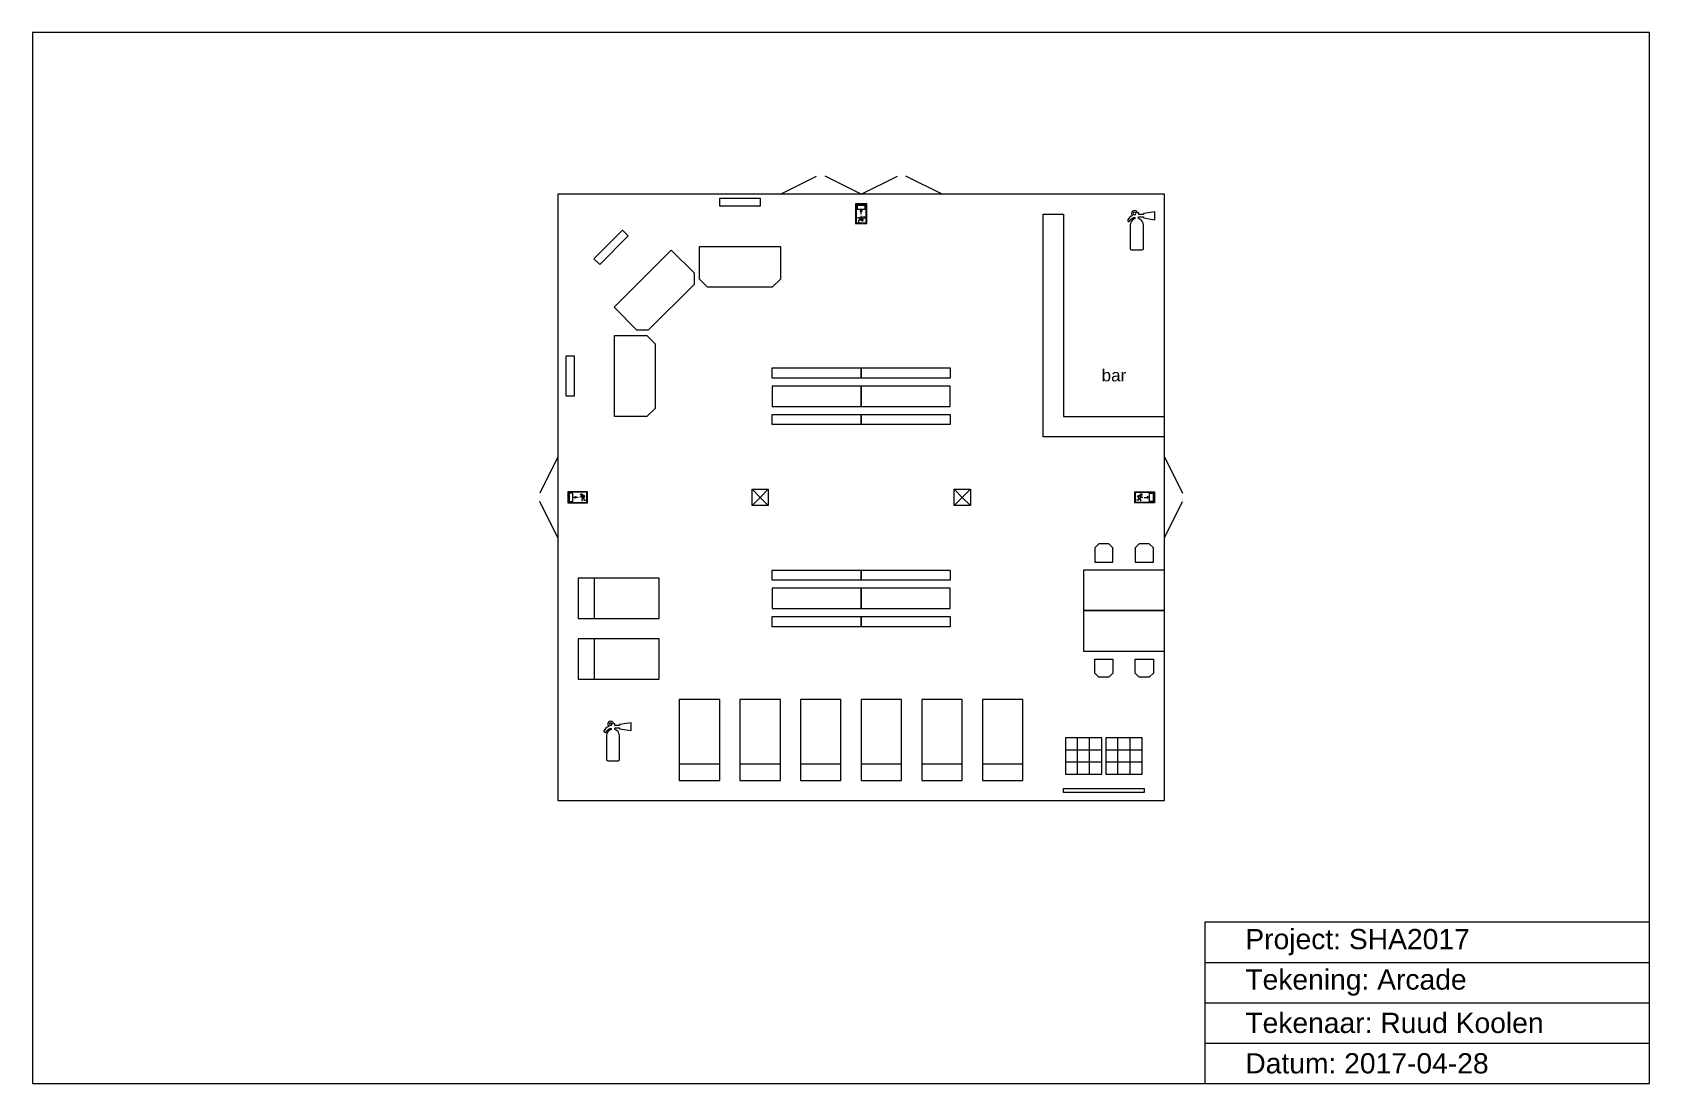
# Model space of a CAD drawing. Header units: metres. Extents: x 0 to 40, y 0 to 26.
import ezdxf

# ---------------------------------------------------------------- set-up
doc = ezdxf.new("R2010")
doc.units = ezdxf.units.M
doc.layers.get('0').update_dxf_attribs({"color": 178, "lineweight": 25, "true_color": 0x000000})
for name, color, linetype, lineweight, true_color in [('Interior', 6, 'Continuous', 0, 0xff00ff), ('Meta', 178, 'Continuous', 0, 0x000000), ('Symbols', 5, 'Continuous', 0, 0x0000ff), ('Tent', 178, 'Continuous', 0, 0x000000)]:
    doc.layers.add(name, color=color, linetype=linetype, lineweight=lineweight, true_color=true_color)
doc.styles.add('textstyle11', font='')
doc.styles.add('textstyle12', font='')
doc.styles.add('textstyle13', font='')
doc.styles.add('textstyle14', font='')
doc.styles.add('textstyle15', font='')
doc.styles.get('textstyle11').set_extended_font_data('Liberation Sans')
doc.styles.get('textstyle12').set_extended_font_data('Liberation Sans')
doc.styles.get('textstyle13').set_extended_font_data('Liberation Sans')
doc.styles.get('textstyle14').set_extended_font_data('Liberation Sans')
doc.styles.get('textstyle15').set_extended_font_data('Liberation Sans')

msp = doc.modelspace()

# ---------------------------------------------------------------- linework, layer by layer
at = {"layer": 'Interior'}
for p, q in [((25, 16), (25, 21.5)), ((25, 21.5), (25.5, 21.5)), ((25.5, 21.5), (25.5, 16.5)), ((25.5, 16.5), (28, 16.5)), ((28, 16), (25, 16)), ((13.9, 11.5), (13.9, 12.5)), ((13.9, 10), (13.9, 11)), ((25.85, 8.55), (25.55, 8.55)), ((25.55, 8.55), (25.55, 8.25)), ((25.85, 8.25), (25.85, 8.55)), ((26.15, 8.55), (25.85, 8.55)), ((26.15, 8.25), (26.15, 8.55)), ((26.45, 8.55), (26.15, 8.55)), ((26.45, 8.25), (26.45, 8.55)), ((26.85, 8.55), (26.55, 8.55)), ((26.55, 8.55), (26.55, 8.25)), ((26.85, 8.25), (26.85, 8.55)), ((27.15, 8.55), (26.85, 8.55)), ((27.15, 8.25), (27.15, 8.55)), ((27.45, 8.55), (27.15, 8.55)), ((27.45, 8.25), (27.45, 8.55)), ((25.85, 8.25), (25.55, 8.25)), ((25.55, 8.25), (25.55, 7.95)), ((25.85, 7.95), (25.85, 8.25)), ((26.15, 8.25), (25.85, 8.25)), ((26.15, 7.95), (26.15, 8.25)), ((26.45, 8.25), (26.15, 8.25)), ((26.45, 7.95), (26.45, 8.25)), ((26.85, 8.25), (26.55, 8.25)), ((26.55, 8.25), (26.55, 7.95)), ((26.85, 7.95), (26.85, 8.25)), ((27.15, 8.25), (26.85, 8.25)), ((27.15, 7.95), (27.15, 8.25)), ((27.45, 8.25), (27.15, 8.25)), ((27.45, 7.95), (27.45, 8.25)), ((17, 7.9), (16, 7.9)), ((18.5, 7.9), (17.5, 7.9)), ((20, 7.9), (19, 7.9)), ((21.5, 7.9), (20.5, 7.9)), ((23, 7.9), (22, 7.9)), ((24.5, 7.9), (23.5, 7.9)), ((25.85, 7.95), (25.55, 7.95)), ((25.55, 7.95), (25.55, 7.65)), ((25.55, 7.65), (25.85, 7.65)), ((25.85, 7.65), (25.85, 7.95)), ((26.15, 7.95), (25.85, 7.95)), ((25.85, 7.65), (26.15, 7.65)), ((26.15, 7.65), (26.15, 7.95)), ((26.45, 7.95), (26.15, 7.95)), ((26.15, 7.65), (26.45, 7.65)), ((26.45, 7.65), (26.45, 7.95)), ((26.85, 7.95), (26.55, 7.95)), ((26.55, 7.95), (26.55, 7.65)), ((26.55, 7.65), (26.85, 7.65)), ((26.85, 7.65), (26.85, 7.95)), ((27.15, 7.95), (26.85, 7.95)), ((26.85, 7.65), (27.15, 7.65)), ((27.15, 7.65), (27.15, 7.95)), ((27.45, 7.95), (27.15, 7.95)), ((27.15, 7.65), (27.45, 7.65)), ((27.45, 7.65), (27.45, 7.95)), ((25.5, 7.3), (27.5, 7.3)), ((25.5, 7.2), (25.5, 7.3)), ((27.5, 7.3), (27.5, 7.2)), ((27.5, 7.2), (25.5, 7.2))]:
    msp.add_line(p, q, dxfattribs=at)
at = {"layer": 'Interior', "flags": 128}
for points in [[(17, 21.7), (17, 21.9), (18, 21.9), (18, 21.7)], [(14.032, 20.261), (13.891, 20.402), (14.598, 21.109), (14.739, 20.968)], [(16.366, 20.049), (16.366, 19.766), (15.234, 18.634), (14.951, 18.634), (14.386, 19.2), (15.8, 20.614)], [(18.5, 19.9), (18.3, 19.7), (16.7, 19.7), (16.5, 19.9), (16.5, 20.7), (18.5, 20.7)], [(15.2, 18.5), (15.4, 18.3), (15.4, 16.7), (15.2, 16.5), (14.4, 16.5), (14.4, 18.5)], [(13.4, 17), (13.2, 17), (13.2, 18), (13.4, 18)], [(20.5, 17.7), (20.5, 17.45), (18.3, 17.45), (18.3, 17.7)], [(22.7, 17.7), (22.7, 17.45), (20.5, 17.45), (20.5, 17.7)], [(20.5, 16.75), (20.5, 17.25), (18.3, 17.25), (18.3, 16.75)], [(22.7, 16.75), (22.7, 17.25), (20.5, 17.25), (20.5, 16.75)], [(20.5, 16.55), (20.5, 16.3), (18.3, 16.3), (18.3, 16.55)], [(22.7, 16.55), (22.7, 16.3), (20.5, 16.3), (20.5, 16.55)], [(26.725, 13.25), (26.625, 13.35), (26.375, 13.35), (26.275, 13.25), (26.275, 12.9), (26.725, 12.9)], [(27.725, 13.25), (27.625, 13.35), (27.375, 13.35), (27.275, 13.25), (27.275, 12.9), (27.725, 12.9)], [(15.5, 11.5), (15.5, 12.5), (13.5, 12.5), (13.5, 11.5)], [(20.5, 12.7), (20.5, 12.45), (18.3, 12.45), (18.3, 12.7)], [(22.7, 12.7), (22.7, 12.45), (20.5, 12.45), (20.5, 12.7)], [(26, 12.7), (26, 11.7), (28, 11.7), (28, 12.7)], [(20.5, 11.75), (20.5, 12.25), (18.3, 12.25), (18.3, 11.75)], [(22.7, 11.75), (22.7, 12.25), (20.5, 12.25), (20.5, 11.75)], [(26, 11.7), (26, 10.7), (28, 10.7), (28, 11.7)], [(20.5, 11.55), (20.5, 11.3), (18.3, 11.3), (18.3, 11.55)], [(22.7, 11.55), (22.7, 11.3), (20.5, 11.3), (20.5, 11.55)], [(15.5, 10), (15.5, 11), (13.5, 11), (13.5, 10)], [(26.725, 10.15), (26.625, 10.05), (26.375, 10.05), (26.275, 10.15), (26.275, 10.5), (26.725, 10.5)], [(27.725, 10.15), (27.625, 10.05), (27.375, 10.05), (27.275, 10.15), (27.275, 10.5), (27.725, 10.5)], [(17, 9.5), (16, 9.5), (16, 7.5), (17, 7.5)], [(18.5, 9.5), (17.5, 9.5), (17.5, 7.5), (18.5, 7.5)], [(20, 9.5), (19, 9.5), (19, 7.5), (20, 7.5)], [(21.5, 9.5), (20.5, 9.5), (20.5, 7.5), (21.5, 7.5)], [(23, 9.5), (22, 9.5), (22, 7.5), (23, 7.5)], [(24.5, 9.5), (23.5, 9.5), (23.5, 7.5), (24.5, 7.5)]]:
    msp.add_lwpolyline(points, close=True, dxfattribs=at)
at = {"layer": 'Meta'}
for p, q in [((0, 26), (0, 0)), ((40, 26), (0, 26)), ((40, 0), (40, 26)), ((29, 4), (40, 4)), ((29, 4), (29, 0)), ((29, 3), (40, 3)), ((29, 2), (40, 2)), ((29, 1), (40, 1)), ((0, 0), (40, 0))]:
    msp.add_line(p, q, dxfattribs=at)
at = {"layer": 'Symbols', "lineweight": 0}
for p, q in [((20.64, 21.755), (20.361, 21.755)), ((20.361, 21.755), (20.361, 21.27)), ((20.626, 21.741), (20.376, 21.741)), ((20.376, 21.741), (20.376, 21.286)), ((20.626, 21.286), (20.626, 21.741)), ((20.64, 21.27), (20.64, 21.755)), ((20.361, 21.27), (20.64, 21.27)), ((20.376, 21.286), (20.626, 21.286)), ((20.626, 21.286), (20.626, 21.286)), ((13.73, 14.64), (13.245, 14.64)), ((13.245, 14.64), (13.245, 14.361)), ((13.714, 14.626), (13.259, 14.626)), ((13.259, 14.626), (13.259, 14.376)), ((13.714, 14.376), (13.714, 14.626)), ((13.714, 14.626), (13.714, 14.626)), ((13.73, 14.361), (13.73, 14.64)), ((27.27, 14.64), (27.755, 14.64)), ((27.27, 14.361), (27.27, 14.64)), ((27.286, 14.626), (27.741, 14.626)), ((27.286, 14.376), (27.286, 14.626)), ((27.286, 14.626), (27.286, 14.626)), ((27.741, 14.626), (27.741, 14.376)), ((27.755, 14.64), (27.755, 14.361)), ((13.245, 14.361), (13.73, 14.361)), ((13.259, 14.376), (13.714, 14.376)), ((27.755, 14.361), (27.27, 14.361)), ((27.741, 14.376), (27.286, 14.376))]:
    msp.add_line(p, q, dxfattribs=at)
at = {"layer": 'Symbols'}
for p, q in [((20.6, 21.72), (20.396, 21.72)), ((20.396, 21.72), (20.396, 21.629)), ((20.396, 21.629), (20.6, 21.629)), ((20.478, 21.569), (20.5, 21.606)), ((20.5, 21.606), (20.522, 21.569)), ((20.54, 21.77), (20.54, 21.77)), ((20.6, 21.629), (20.6, 21.72)), ((20.455, 21.409), (20.409, 21.409)), ((20.434, 21.358), (20.434, 21.305)), ((20.484, 21.358), (20.434, 21.358)), ((20.48, 21.369), (20.455, 21.409)), ((20.525, 21.421), (20.47, 21.38)), ((20.47, 21.38), (20.49, 21.351)), ((20.522, 21.569), (20.478, 21.569)), ((20.49, 21.351), (20.549, 21.395)), ((20.5, 21.5), (20.5, 21.583)), ((20.502, 21.418), (20.502, 21.463)), ((20.541, 21.418), (20.502, 21.418)), ((20.516, 21.331), (20.548, 21.355)), ((20.522, 21.569), (20.522, 21.569)), ((20.549, 21.395), (20.525, 21.421)), ((20.548, 21.4), (20.541, 21.418)), ((20.548, 21.355), (20.548, 21.4)), ((20.549, 21.395), (20.549, 21.395)), ((27.259, 21.489), (27.259, 21.489)), ((27.27, 21.427), (27.27, 21.394)), ((27.27, 21.394), (27.27, 21.394)), ((27.363, 21.536), (27.329, 21.536)), ((27.362, 21.394), (27.362, 21.434)), ((27.362, 21.434), (27.479, 21.434)), ((27.363, 21.493), (27.363, 21.536)), ((27.479, 21.493), (27.363, 21.493)), ((27.478, 20.657), (27.478, 21.237)), ((27.764, 21.562), (27.479, 21.52)), ((27.479, 21.52), (27.479, 21.493)), ((27.479, 21.434), (27.479, 21.409)), ((27.479, 21.409), (27.764, 21.366)), ((27.764, 21.366), (27.764, 21.562)), ((27.187, 20.619), (27.442, 20.619)), ((13.23, 14.54), (13.23, 14.54)), ((13.371, 14.6), (13.28, 14.6)), ((13.28, 14.6), (13.28, 14.396)), ((13.371, 14.396), (13.371, 14.6)), ((13.394, 14.5), (13.431, 14.522)), ((13.431, 14.478), (13.394, 14.5)), ((13.5, 14.5), (13.417, 14.5)), ((13.431, 14.522), (13.431, 14.522)), ((13.431, 14.522), (13.431, 14.478)), ((13.582, 14.502), (13.537, 14.502)), ((13.605, 14.549), (13.579, 14.525)), ((13.579, 14.525), (13.62, 14.47)), ((13.6, 14.548), (13.582, 14.541)), ((13.582, 14.541), (13.582, 14.502)), ((13.631, 14.48), (13.591, 14.455)), ((13.591, 14.455), (13.591, 14.409)), ((13.645, 14.548), (13.6, 14.548)), ((13.649, 14.49), (13.605, 14.549)), ((13.605, 14.549), (13.605, 14.549)), ((13.62, 14.47), (13.649, 14.49)), ((13.642, 14.484), (13.642, 14.434)), ((13.642, 14.434), (13.695, 14.434)), ((13.669, 14.516), (13.645, 14.548)), ((27.358, 14.434), (27.305, 14.434)), ((27.331, 14.516), (27.355, 14.548)), ((27.351, 14.49), (27.395, 14.549)), ((27.38, 14.47), (27.351, 14.49)), ((27.355, 14.548), (27.4, 14.548)), ((27.358, 14.484), (27.358, 14.434)), ((27.369, 14.48), (27.409, 14.455)), ((27.421, 14.525), (27.38, 14.47)), ((27.395, 14.549), (27.421, 14.525)), ((27.395, 14.549), (27.395, 14.549)), ((27.4, 14.548), (27.418, 14.541)), ((27.409, 14.455), (27.409, 14.409)), ((27.418, 14.541), (27.418, 14.502)), ((27.418, 14.502), (27.463, 14.502)), ((27.5, 14.5), (27.583, 14.5)), ((27.569, 14.522), (27.569, 14.522)), ((27.569, 14.522), (27.569, 14.478)), ((27.606, 14.5), (27.569, 14.522)), ((27.569, 14.478), (27.606, 14.5)), ((27.629, 14.6), (27.72, 14.6)), ((27.629, 14.396), (27.629, 14.6)), ((27.72, 14.6), (27.72, 14.396)), ((27.77, 14.54), (27.77, 14.54)), ((13.28, 14.396), (13.371, 14.396)), ((27.72, 14.396), (27.629, 14.396)), ((14.304, 8.855), (14.304, 8.855)), ((14.408, 8.901), (14.374, 8.901)), ((14.408, 8.859), (14.408, 8.901)), ((14.524, 8.859), (14.408, 8.859)), ((14.809, 8.927), (14.524, 8.886)), ((14.524, 8.886), (14.524, 8.859)), ((14.809, 8.731), (14.809, 8.927)), ((14.315, 8.793), (14.316, 8.759)), ((14.316, 8.759), (14.316, 8.759)), ((14.407, 8.759), (14.407, 8.8)), ((14.407, 8.8), (14.524, 8.8)), ((14.523, 8.023), (14.523, 8.602)), ((14.524, 8.8), (14.524, 8.775)), ((14.524, 8.775), (14.809, 8.731)), ((14.232, 7.985), (14.487, 7.985))]:
    msp.add_line(p, q, dxfattribs=at)
at = {"layer": 'Symbols', "flags": 128}
for points in [[(27.152, 21.237), (27.152, 20.657)], [(14.197, 8.602), (14.197, 8.023)]]:
    msp.add_lwpolyline(points, dxfattribs=at)
at = {"layer": 'Symbols'}
for centre in [(20.567, 21.42), (13.58, 14.567), (27.42, 14.567)]:
    msp.add_circle(centre, 0.0232, dxfattribs=at)
for centre, start, end in [((27.259, 21.522), 90.001, 179.9955), ((27.259, 21.522), 180.0072, 269.9997), ((27.259, 21.522), 0.0013, 89.9932), ((27.259, 21.522), 270.0061, 359.996), ((14.304, 8.888), 90.001, 179.9955), ((14.304, 8.888), 180.0072, 269.9997), ((14.304, 8.888), 0.0013, 89.9932), ((14.304, 8.888), 270.0061, 359.996)]:
    msp.add_arc(centre, 0.033, start, end, dxfattribs=at)
for points in [[(27.093, 21.363), (27.077, 21.33), (27.122, 21.303), (27.145, 21.336)], [(27.209, 21.47), (27.165, 21.453), (27.105, 21.397), (27.093, 21.363)], [(27.145, 21.336), (27.168, 21.368), (27.194, 21.408), (27.27, 21.427)], [(27.27, 21.394), (27.239, 21.388), (27.152, 21.336), (27.152, 21.237)], [(27.26, 21.595), (27.221, 21.595), (27.185, 21.565), (27.185, 21.518)], [(27.185, 21.518), (27.185, 21.496), (27.198, 21.476), (27.209, 21.47)], [(27.329, 21.536), (27.329, 21.562), (27.301, 21.595), (27.26, 21.595)], [(27.478, 21.237), (27.478, 21.336), (27.394, 21.388), (27.362, 21.394)], [(27.152, 20.657), (27.152, 20.643), (27.158, 20.619), (27.187, 20.619)], [(27.442, 20.619), (27.471, 20.619), (27.478, 20.643), (27.478, 20.657)], [(14.254, 8.835), (14.21, 8.819), (14.15, 8.763), (14.138, 8.729)], [(14.305, 8.961), (14.266, 8.961), (14.23, 8.93), (14.23, 8.884)], [(14.23, 8.884), (14.23, 8.862), (14.243, 8.842), (14.254, 8.835)], [(14.374, 8.901), (14.374, 8.927), (14.346, 8.961), (14.305, 8.961)], [(14.138, 8.729), (14.122, 8.696), (14.167, 8.669), (14.19, 8.701)], [(14.19, 8.701), (14.213, 8.734), (14.239, 8.774), (14.315, 8.793)], [(14.316, 8.759), (14.284, 8.753), (14.197, 8.702), (14.197, 8.602)], [(14.523, 8.602), (14.523, 8.702), (14.439, 8.753), (14.407, 8.759)], [(14.197, 8.023), (14.197, 8.009), (14.204, 7.985), (14.232, 7.985)], [(14.487, 7.985), (14.516, 7.985), (14.523, 8.009), (14.523, 8.023)]]:
    msp.add_open_spline(points, degree=3, dxfattribs=at)
at = {"layer": 'Tent'}
for p, q in [((18.5, 22), (19.394, 22.447)), ((20.5, 22), (19.606, 22.447)), ((20.5, 22), (21.394, 22.447)), ((22.5, 22), (21.606, 22.447)), ((28, 22), (13, 22)), ((13, 22), (13, 7)), ((28, 7), (28, 22)), ((13, 15.5), (12.553, 14.606)), ((28, 15.5), (28.447, 14.606)), ((17.8, 14.3), (17.8, 14.7)), ((17.8, 14.7), (18.2, 14.7)), ((18, 14.5), (17.8, 14.7)), ((17.8, 14.3), (18, 14.5)), ((18, 14.5), (18.2, 14.7)), ((18.2, 14.3), (18, 14.5)), ((18.2, 14.7), (18.2, 14.3)), ((22.8, 14.3), (22.8, 14.7)), ((22.8, 14.7), (23.2, 14.7)), ((23, 14.5), (22.8, 14.7)), ((22.8, 14.3), (23, 14.5)), ((23, 14.5), (23.2, 14.7)), ((23.2, 14.3), (23, 14.5)), ((23.2, 14.7), (23.2, 14.3)), ((13, 13.5), (12.553, 14.394)), ((18.2, 14.3), (17.8, 14.3)), ((23.2, 14.3), (22.8, 14.3)), ((28, 13.5), (28.447, 14.394)), ((13, 7), (28, 7))]:
    msp.add_line(p, q, dxfattribs=at)

# ---------------------------------------------------------------- texts
at = {"insert": (26.75, 17.517), "char_height": 0.3, "attachment_point": 5, "style": 'textstyle15'}
msp.add_mtext('bar', dxfattribs=at)
at = {"layer": 'Meta', "char_height": 0.5, "attachment_point": 4}
for s, insert, style in [('Project: SHA2017', (30, 3.5), 'textstyle11'), ('Tekening: Arcade', (30, 2.5), 'textstyle12'), ('Tekenaar: Ruud Koolen', (30, 1.5), 'textstyle13'), ('Datum: 2017-04-28', (30, 0.5), 'textstyle14')]:
    msp.add_mtext(s, dxfattribs=dict(at, insert=insert, style=style))

doc.saveas('drawing.dxf')
